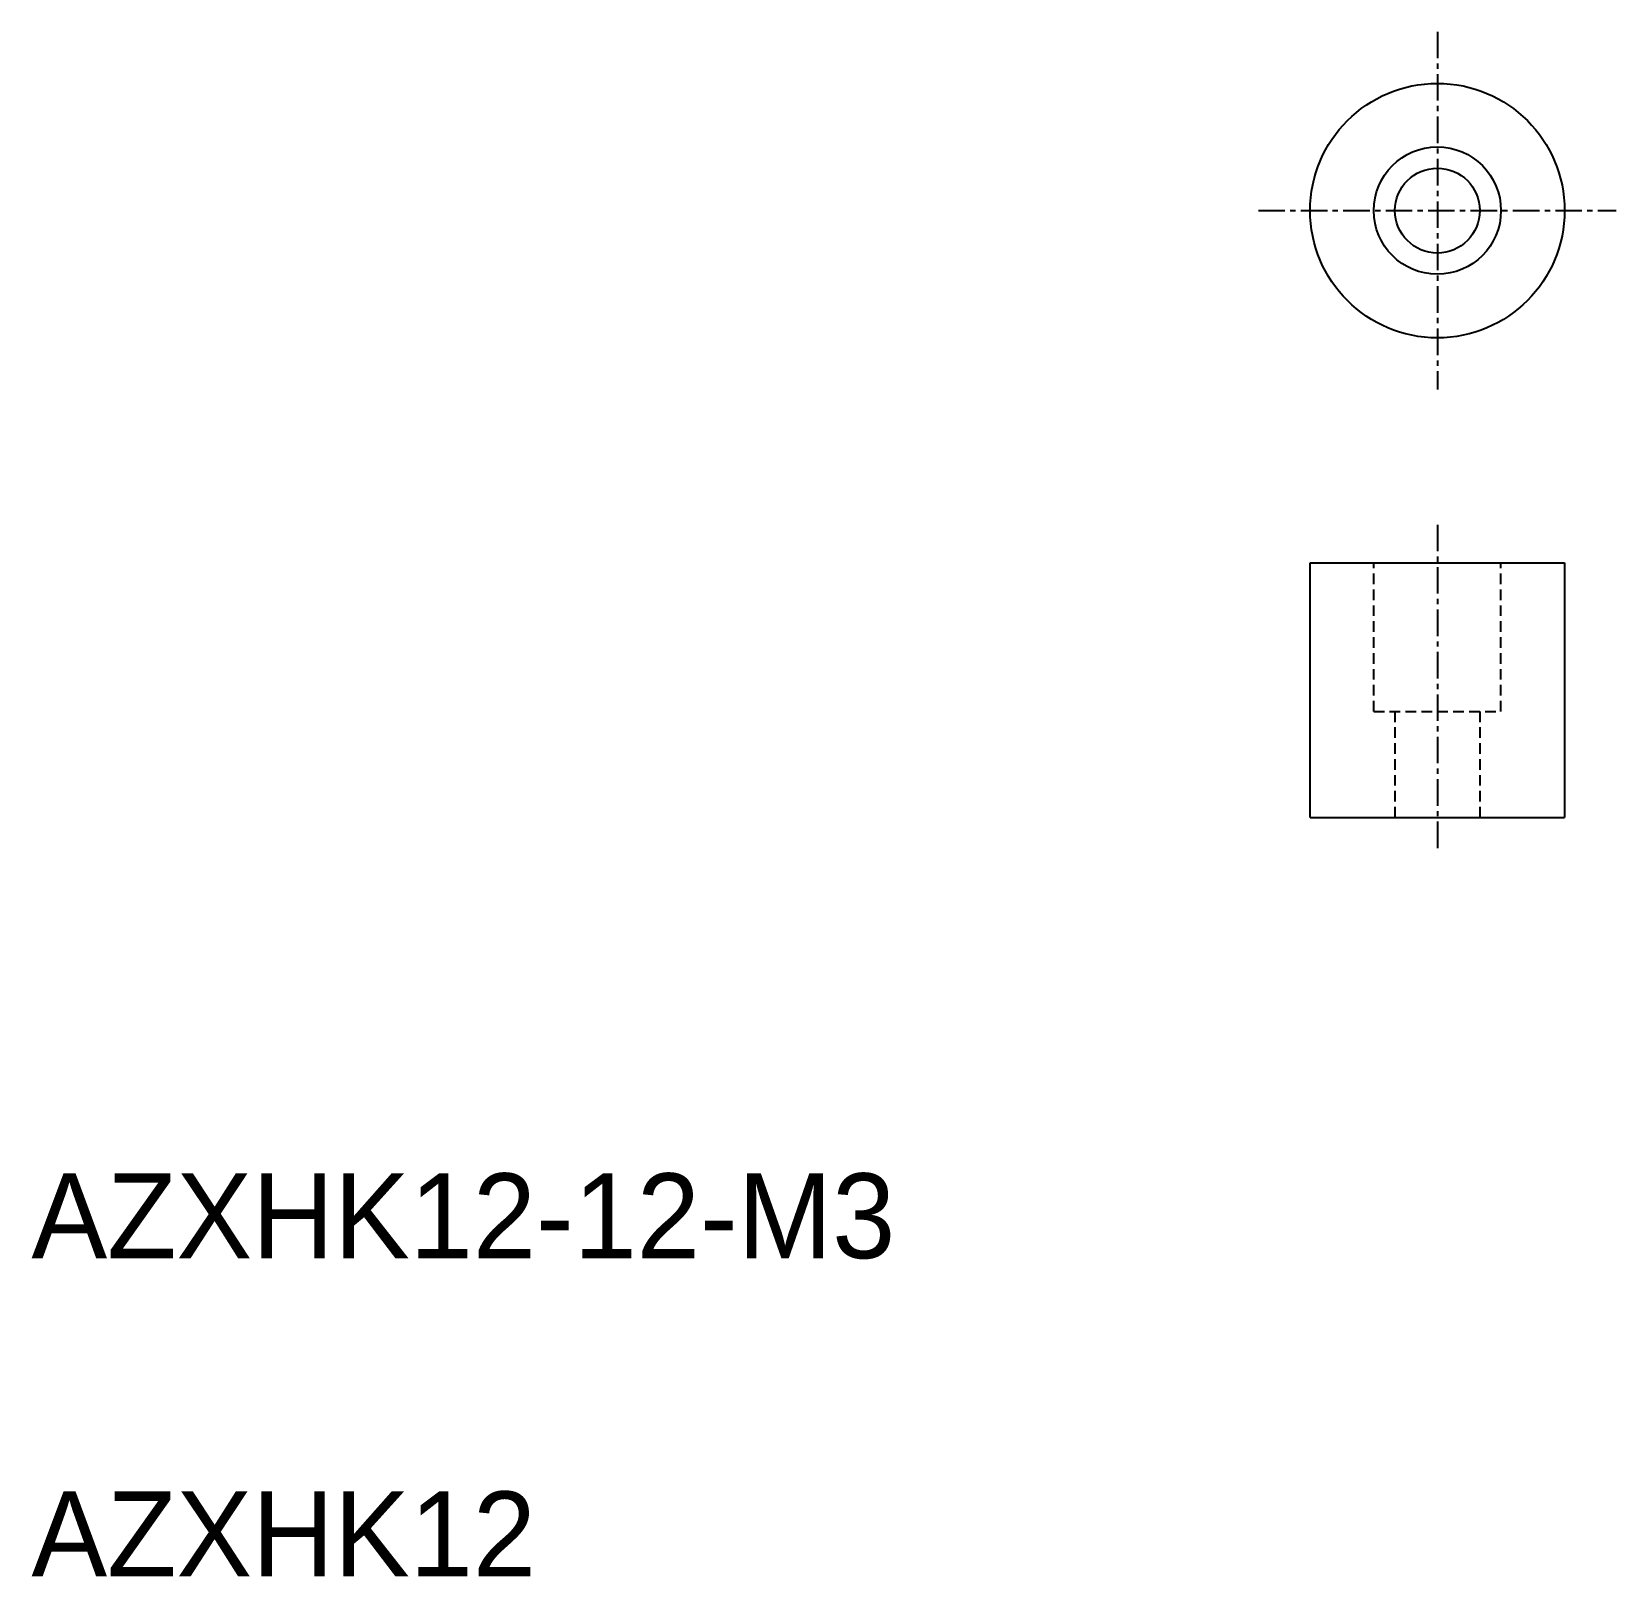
# Model space of a CAD drawing. Extents: x 10 to 84.7, y 10 to 82.8.
import ezdxf

# ---------------------------------------------------------------- set-up
doc = ezdxf.new("R2010")
doc.units = 0
doc.linetypes.add('CENTER', pattern=[2, 1.25, -0.25, 0.25, -0.25])
doc.linetypes.add('DASHED', pattern=[0.75, 0.5, -0.25])
doc.layers.get('0').update_dxf_attribs({"linetype": 'CONTINUOUS'})
doc.layers.add('CENTER', color=1, linetype='CENTER')

msp = doc.modelspace()

# ---------------------------------------------------------------- linework, layer by layer
at = {"color": 7, "linetype": 'CONTINUOUS'}
for p, q in [((70.284, 57.782), (82.284, 57.782)), ((70.284, 45.782), (70.284, 57.782)), ((82.284, 57.782), (82.284, 45.782)), ((70.284, 45.782), (82.284, 45.782))]:
    msp.add_line(p, q, dxfattribs=at)
at = {"color": 3, "linetype": 'DASHED'}
for p, q in [((73.284, 50.782), (73.284, 57.782)), ((79.284, 50.782), (79.284, 57.782)), ((73.284, 50.782), (79.284, 50.782)), ((74.284, 50.782), (74.284, 45.782)), ((78.284, 50.782), (78.284, 45.782))]:
    msp.add_line(p, q, dxfattribs=at)
at = {"color": 7, "linetype": 'CONTINUOUS'}
for radius in [6, 3, 2]:
    msp.add_circle((76.284, 74.397), radius, dxfattribs=at)
at = {"layer": 'CENTER', "color": 1, "linetype": 'CENTER'}
for p, q in [((76.284, 82.833), (76.284, 65.96)), ((67.847, 74.397), (84.721, 74.397)), ((76.284, 59.586), (76.284, 44.284))]:
    msp.add_line(p, q, dxfattribs=at)

# ---------------------------------------------------------------- texts
at = {"color": 7, "linetype": 'CONTINUOUS'}
for s, p in [('AZXHK12-12-M3', (10, 25)), ('AZXHK12', (10, 10))]:
    msp.add_text(s, height=4, dxfattribs=at).set_placement(p)

doc.saveas('drawing.dxf')
